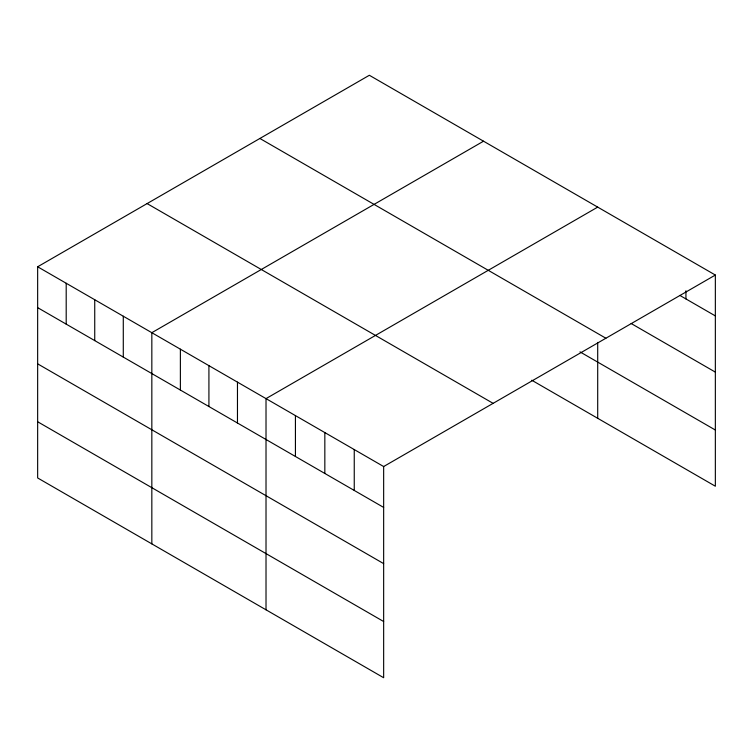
<?xml version="1.0" encoding="UTF-8"?>
<svg xmlns="http://www.w3.org/2000/svg" width="753" height="753" viewBox="0 0 753 753"><rect width="100%" height="100%" fill="white"/><g stroke="black" fill="none" stroke-linecap="round" stroke-linejoin="round"><path stroke-width="1.13" d="M37.65 266.778L383.654 466.54L383.654 677.728L37.65 477.957L37.65 266.778L369.346 75.272L715.35 275.043L715.35 486.222L531.759 380.227M483.53 141.197L151.833 332.694L151.833 543.882M597.703 207.122L266.016 398.619L266.016 609.808M383.654 466.54L715.35 275.043M679.855 295.421L715.35 315.912M631.174 323.517L715.35 372.114M259.889 138.467L605.892 338.238M579.989 351.877L715.35 430.019M147.108 203.583L493.111 403.344M37.65 307.648L383.654 507.418M37.65 363.85L383.654 563.62M37.65 421.755L383.654 621.526M685.936 290.762L685.936 298.932M597.703 342.417L597.703 418.301M354.249 449.56L354.249 490.438M324.835 432.58L324.835 473.458M295.43 415.6L295.43 456.478M237.468 382.138L237.468 423.017M208.92 365.657L208.92 406.535M180.381 349.176L180.381 390.054M123.285 316.213L123.285 357.091M94.737 299.741L94.737 340.61M66.198 283.26L66.198 324.129"/></g></svg>
